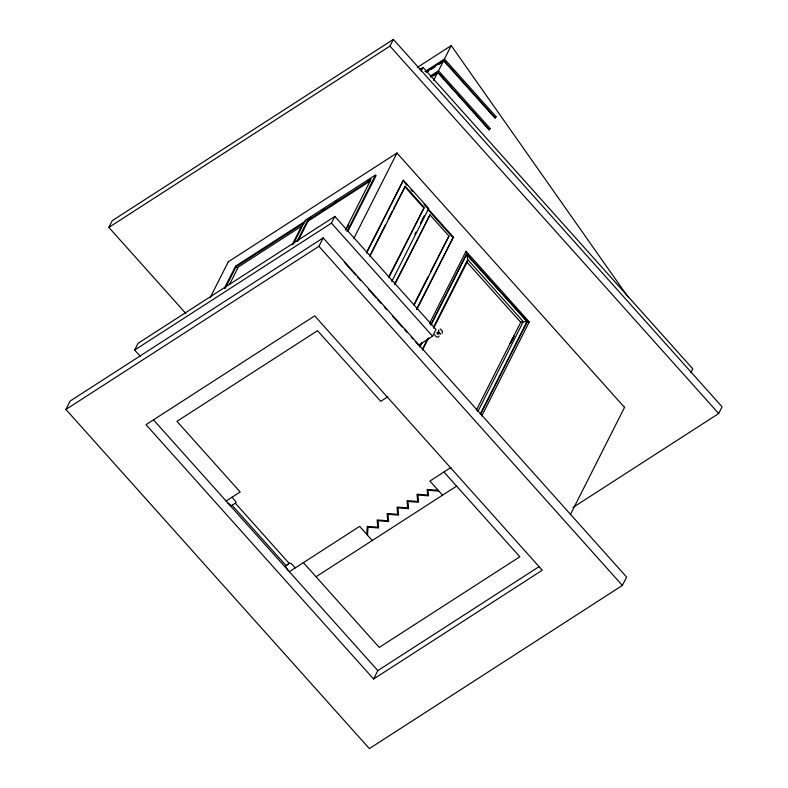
<?xml version="1.0" encoding="UTF-8"?>
<svg xmlns="http://www.w3.org/2000/svg" width="788" height="788" viewBox="0 0 788 788"><rect width="100%" height="100%" fill="white"/><g stroke="black" fill="none" stroke-linecap="round" stroke-linejoin="round"><path stroke-width="1.18" d="M511.481 341.894L510.851 341.588L511.028 342.189M512.86 339.165L512.151 338.929L512.614 339.431M513.549 337.806L512.84 337.559L513.392 338.032M438.423 333.659C437.951 335.954 435.715 331.728 437.823 332.497M366.706 534.313L367.267 526.384L377.757 527.182L377.127 519.942L387.735 520.75L387.105 513.51L397.713 514.318L397.083 507.078L407.682 507.886L407.061 500.646L417.66 501.454L417.029 494.214L427.638 495.022L427.155 489.446L438.148 490.284M367.494 535.19L368.055 527.182L378.664 527.99L378.033 520.75L388.632 521.558L388.011 514.318L398.61 515.125L397.979 507.886L408.588 508.693L407.957 501.454L418.556 502.261L417.935 495.022L428.534 495.829L428.051 490.254L438.847 491.072M434.375 327.04L433.824 327.749M439.152 336.062C438.128 338.456 435.114 336.496 434.68 334.634M514.209 336.525L513.48 336.279L514.15 336.604M185.899 313.526L108.843 227.397L112.231 220.679L393.36 39.4L722.084 406.815L718.686 413.533L572.955 507.502M65.916 409.455L70.162 401.053L323.169 237.907L626.608 577.052L622.372 585.445L369.355 748.6L65.916 409.455L318.933 246.299L323.169 237.907M140.372 356.432L134.659 350.049L138.048 343.332L334.841 216.434L435.991 329.483L432.592 336.2L418.536 345.262L415.276 341.618M210.101 297.785L228.353 261.646M224.55 287.945L235.553 266.167L305.833 220.847M225.072 288.536L236.075 266.748L304.296 222.768M229.475 284.527L238.321 267.004L301.577 226.215L292.171 244.832M108.843 227.397L389.961 46.118L393.36 39.4M293.205 244.211L305.311 220.256L375.59 174.936L346.986 231.564M297.037 241.315L307.547 220.512L370.803 179.723L345.361 230.086M298.12 240.803L308.078 221.093L370.311 180.964M134.659 350.049L331.452 223.152L334.841 216.434M421.117 71.196L423.058 67.364L692.78 368.823L690.84 372.665M347.547 227.387L348.651 225.201M348.06 231.061L376.112 175.527M353.891 238.291L397.034 152.882M433.597 80.494L437.665 72.437L489.289 130.138L490.136 128.464L438.512 70.762L443.605 60.686L495.228 118.387L496.076 116.713L444.452 59.011L451.228 45.576L628.046 296.987M366.509 252.465L403.397 180.216L428.682 208.475L391.833 281.444M366.538 253.175L403.397 180.216M369.858 255.627L385.342 224.964M388.11 219.488L392.532 210.731M393.645 208.544L405.288 186.263L424.249 207.461L388.858 277.534M369.887 256.336L405.288 186.263M388.819 276.824L424.249 207.461M414.862 234.282L415.966 232.096M420.368 223.388L424.21 215.764M394.561 284.261L429.992 214.907L448.953 236.104L414.114 305.084M395.143 283.887L429.992 214.907M414.074 304.365L427.904 276.992M430.672 271.515L448.953 236.104M416.497 309.369L453.386 237.119L424.023 204.299M417.079 308.994L453.386 237.119M289.423 563.095L285.414 566.385L288.053 570.276M429.578 323.405L466.033 251.244L529.25 321.908L481.754 415.926M419.777 346.759L421.984 342.396M430.809 324.932L466.654 253.972L466.033 251.244M419.955 346.809L422.171 342.416M431.046 324.833L466.654 253.972L527.32 321.77L529.25 321.908M422.269 349.498L427.815 338.535M433.361 327.562L467.717 259.538L466.565 254.514L527.32 321.77L480.444 414.567M422.506 350.148L428.642 337.993M433.636 328.103L467.491 261.537L467.717 259.538L523.271 321.622L526.827 321.868L480.207 414.153M476.336 410.213L520.937 321.928M477.824 411.592L523.271 321.622L520.75 322.302L466.949 262.168M373.591 679.01L542.272 570.246L314.688 315.88L146.016 424.653L373.591 679.01L377.836 670.618L539.307 566.493M570.325 514.702L624.608 407.258M442.235 333.373L442.275 330.812L440.206 328.941M227.397 502.468L231.101 505.679L235.72 503.099L235.947 501.858L232.115 497.179M286.93 564.957L288.595 563.715M417.295 67.463L451.228 45.576M419.965 69.354L423.058 67.364M424.909 71.609L444.452 59.011M426.111 71.964L443.605 60.686M426.771 72.269L428.83 70.93M430.898 69.6L435.035 66.941M439.162 64.271L444.334 60.942L494.903 117.471L496.076 116.713M430.287 76.062L438.512 70.762M430.465 77.086L437.665 72.437M433.233 76.022L436.325 74.023M228.284 261.793L396.955 153.03L624.539 407.386M307.901 219.507L311.004 217.508M321.337 210.849L324.439 208.85M334.772 202.181L337.875 200.182M367.848 180.856L370.951 178.856M490.136 128.464L488.964 129.222L438.394 72.693M428.101 208.85L428.682 208.475M226.117 501.04L240.173 491.978L176.955 421.324L317.515 330.684L380.732 401.338L387.765 396.807M510.082 343.42L510.722 343.007M289.334 571.704L359.614 526.384L372.261 540.509M450.982 467.461L429.893 481.064L442.541 495.189M316.037 576.767L456.597 486.127M389.961 46.118L718.686 413.533M404.441 182.412L406.894 185.15M410.972 189.711L412.607 191.533M427.52 209.234L452.804 237.493M404.707 186.638L423.668 207.835M331.452 223.152L432.592 336.2M307.547 220.512L308.078 221.093M344.307 262.305L355.733 275.061M357.358 276.893L360.628 280.538M368.784 289.649L376.122 297.854M377.757 299.686L381.018 303.331M384.278 306.975L386.731 309.714M392.434 316.096L402.225 327.03M404.668 329.768L407.12 332.506M411.198 337.057L412.823 338.889M318.933 246.299L622.372 585.445M443.949 471.992L519.814 556.781L379.245 647.421L303.39 562.632M235.553 266.167L237.129 267.93M295.333 567.833L291.048 563.44L289.235 563.469L235.435 503.335M232.204 505.413L286.005 565.548M153.522 419.906L377.836 670.618M511.382 340.455L512.17 340.524L511.382 340.455M438.473 330.743C437.133 332.999 442.482 334.398 440.049 333.816C437.458 333.639 439.389 328.241 438.473 330.733"/></g></svg>
